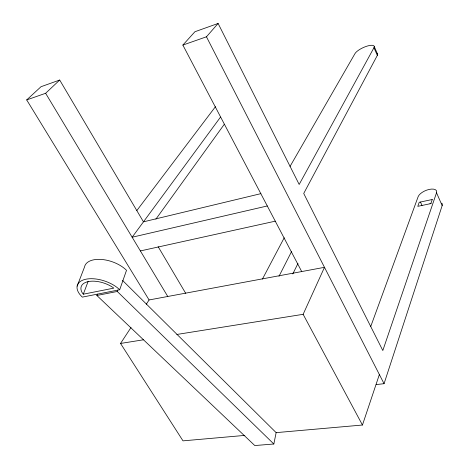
<?xml version="1.0" encoding="UTF-8"?>
<svg xmlns="http://www.w3.org/2000/svg" width="469" height="469" viewBox="0 0 469 469"><rect width="100%" height="100%" fill="white"/><g stroke="black" fill="none" stroke-linecap="round" stroke-linejoin="round"><path stroke-width="0.7" d="M97.341 294.151L96.854 295.476L254.796 445.55L273.837 444.002L276.141 432.635L122.567 280.439M376.179 384.574L384.058 383.695L442.156 205.604A9.966 4.667 -22.7 0 0 441.804 203.147M276.141 432.635L362.449 425.025L379.368 374.532M370.698 326.606L418.114 196.751A10.025 4.567 -22.9 0 1 429.205 189.417A10.025 4.567 -22.9 0 1 436.528 192.765L382.815 350.536L303.719 193.468L377.328 55.395A10.676 3.4 -24.7 0 0 377.269 53.495M119.695 289.754A24.746 12.798 18.9 0 0 86.097 279.172A24.746 12.798 18.9 0 0 82.321 297.112L119.695 289.754L126.513 270.32A24.37 12.997 19.1 0 0 101.562 259.457A24.37 12.997 19.1 0 0 84.526 266.99L77.133 286.143M96.854 295.476L117.279 291.472L117.754 290.135M83.294 294.192L113.774 288.136L112.841 287.386A20.695 10.699 18.9 0 0 88.448 281.558A20.695 10.699 18.9 0 0 82.626 293.412L83.294 294.192L88.201 281.236M362.449 425.025L303.138 314.318L324.484 267.324L149.089 299.955L146.275 304.24M292.814 273.925L297.985 263.408M278.996 276.3L291.601 251.478M262.417 279.096L284.22 237.76M290.035 166.436L354.986 53.595A10.717 3.33 -24.8 0 1 367.01 46.138A10.717 3.33 -24.8 0 1 373.963 47.709L299.181 184.458L218.108 23.45L194.916 31.734L182.863 45.077L301.708 271.563M244.853 435.396L182.998 440.854L120.545 343.449L130.998 327.52M155.89 219.158L224.305 124.267M220.518 117.098L132.147 237.226L267.283 205.967M136.854 210.534L215.447 106.686M182.863 45.077L206.46 36.793L218.108 23.45M149.089 299.955L26.704 99.926L45.622 93.278L59.698 80.041L143.467 221.837L260.881 193.65M26.704 99.926L41.002 86.718L59.698 80.041M140.383 250.933L275.268 221.175M120.545 343.449L143.637 339.767M176.836 334.467L303.138 314.318M117.279 291.472L273.837 444.002M45.622 93.278L167.761 296.478M158.153 246.694L185.671 293.277M206.46 36.793L384.058 383.695M420.505 202.092L422 205.428M374.28 46.636L377.633 54.304M373.963 47.709L377.328 55.395M436.528 192.765L442.156 205.604M429.962 203.804A9.966 4.667 -22.7 0 1 431.134 203.27M432.248 199.507L430.841 203.593L417.773 206.348L419.245 202.28L432.248 199.507"/></g></svg>
